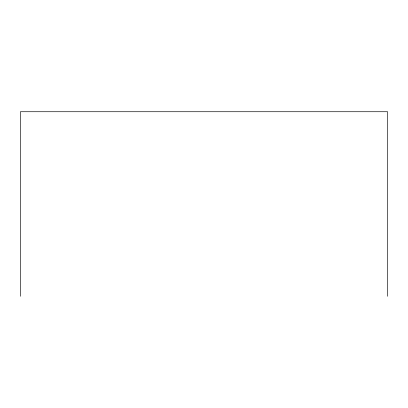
<?xml version="1.0" encoding="UTF-8"?>
<svg xmlns="http://www.w3.org/2000/svg" width="408" height="408" viewBox="0 0 408 408"><rect width="100%" height="100%" fill="white"/><g stroke="black" fill="none" stroke-linecap="round" stroke-linejoin="round"><path stroke-width="0.61" d="M387.6 296.274L387.6 111.726L20.4 111.726L20.4 296.274"/></g></svg>
